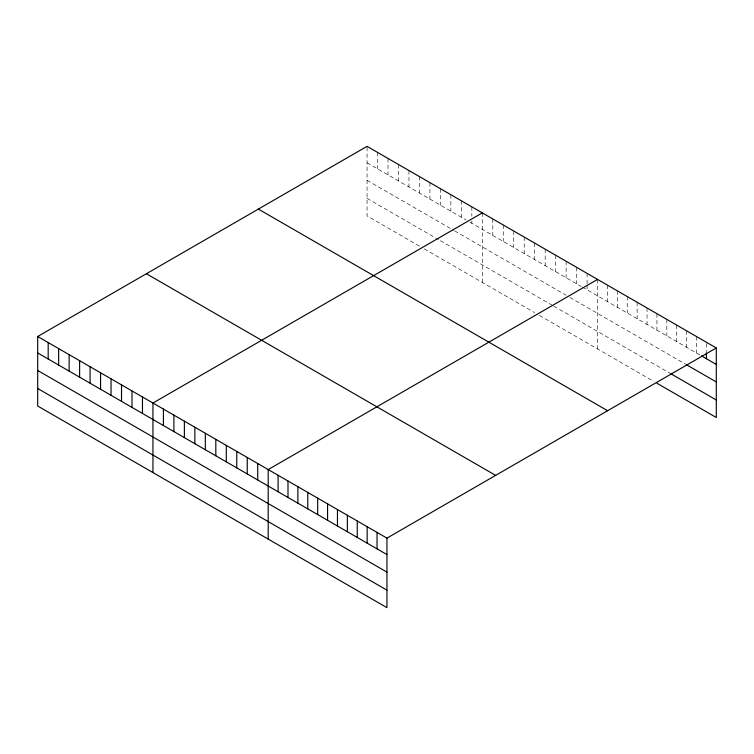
<?xml version="1.0" encoding="UTF-8"?>
<svg xmlns="http://www.w3.org/2000/svg" width="754" height="754" viewBox="0 0 754 754"><rect width="100%" height="100%" fill="white"/><g stroke="black" fill="none" stroke-linecap="round" stroke-linejoin="round"><path stroke-width="0.57" stroke-dasharray="3.77 2.83" d="M367.057 162.798L466.113 219.989M469.921 222.194L581.362 286.529M582.314 287.076L700.466 355.294M367.057 180.319L453.729 230.356M454.69 230.903L566.122 295.248M569.939 297.444L685.622 364.239M367.057 198.359L438.498 239.602M440.402 240.705L552.795 305.596M553.747 306.143L669.797 373.145M419.441 246.115L367.057 215.87L367.057 146.342M424.21 248.867L534.69 312.656M539.459 315.408L653.963 381.515M706.404 343.438L706.404 351.666M696.508 336.548L696.508 353.004M686.611 330.836L686.611 347.292M676.715 325.125L676.715 341.581M666.828 319.413L666.828 335.869M656.932 313.692L656.932 330.158M647.036 307.981L647.036 324.446M637.139 302.269L637.139 318.735M627.243 296.558L627.243 313.014M617.347 290.846L617.347 307.302M607.451 285.135L607.451 301.591M597.554 279.414L597.554 348.951M587.083 273.372L587.083 283.947M587.083 285.125L587.083 289.828M576.603 267.321L576.603 283.777M566.122 261.27L566.122 277.736M555.651 255.22L555.651 271.685M545.17 249.169L545.17 265.634M534.69 243.127L534.69 259.583M524.219 237.076L524.219 253.532M513.738 231.026L513.738 247.491M503.267 224.975L503.267 241.44M492.786 218.924L492.786 235.389M482.306 212.882L482.306 282.411M471.834 206.832L471.834 216.238M471.834 220.941L471.834 223.288M461.354 200.781L461.354 217.237M450.873 194.73L450.873 211.195M440.402 188.679L440.402 205.145M429.921 182.638L429.921 199.094M419.441 176.587L419.441 193.043M408.97 170.536L408.97 186.992M398.489 164.485L398.489 180.951M388.008 158.434L388.008 174.9M377.537 152.393L377.537 168.849"/><path stroke-width="1.13" d="M716.3 347.971L386.943 538.13L386.943 607.658L37.7 406.029L37.7 336.491L367.057 146.342L716.3 347.971L716.3 417.509L656.932 383.23M482.306 212.882L152.949 403.032L152.949 472.57M597.554 279.414L268.198 469.572L268.198 539.101M701.456 355.86L716.3 364.436M686.611 364.813L716.3 381.948M670.787 373.711L716.3 399.997M258.368 209.094L607.611 410.723M146.389 273.74L495.632 475.378M37.7 336.491L386.943 538.13M37.7 352.957L386.943 554.586M37.7 370.468L386.943 572.097M37.7 388.508L386.943 590.146M706.404 352.844L706.404 358.725M377.047 532.409L377.047 548.874M367.151 526.697L367.151 543.163M357.255 520.986L357.255 537.451M347.358 515.274L347.358 531.73M337.462 509.563L337.462 526.019M327.575 503.851L327.575 520.307M317.679 498.14L317.679 514.596M307.783 492.419L307.783 508.884M297.887 486.707L297.887 503.172M287.99 480.995L287.99 497.461M278.094 475.284L278.094 491.74M257.727 463.522L257.727 479.978M247.246 457.471L247.246 473.936M236.765 451.42L236.765 467.885M226.294 445.378L226.294 461.834M215.814 439.328L215.814 455.784M205.333 433.277L205.333 449.733M194.862 427.226L194.862 443.691M184.381 421.175L184.381 437.64M173.901 415.134L173.901 431.59M163.43 409.083L163.43 425.539M142.468 396.981L142.468 413.446M131.997 390.93L131.997 407.396M121.517 384.889L121.517 401.345M111.045 378.838L111.045 395.294M100.565 372.787L100.565 389.243M90.084 366.736L90.084 383.202M79.613 360.685L79.613 377.151M69.132 354.644L69.132 371.1M58.652 348.593L58.652 365.049M48.181 342.542L48.181 358.998"/></g></svg>
